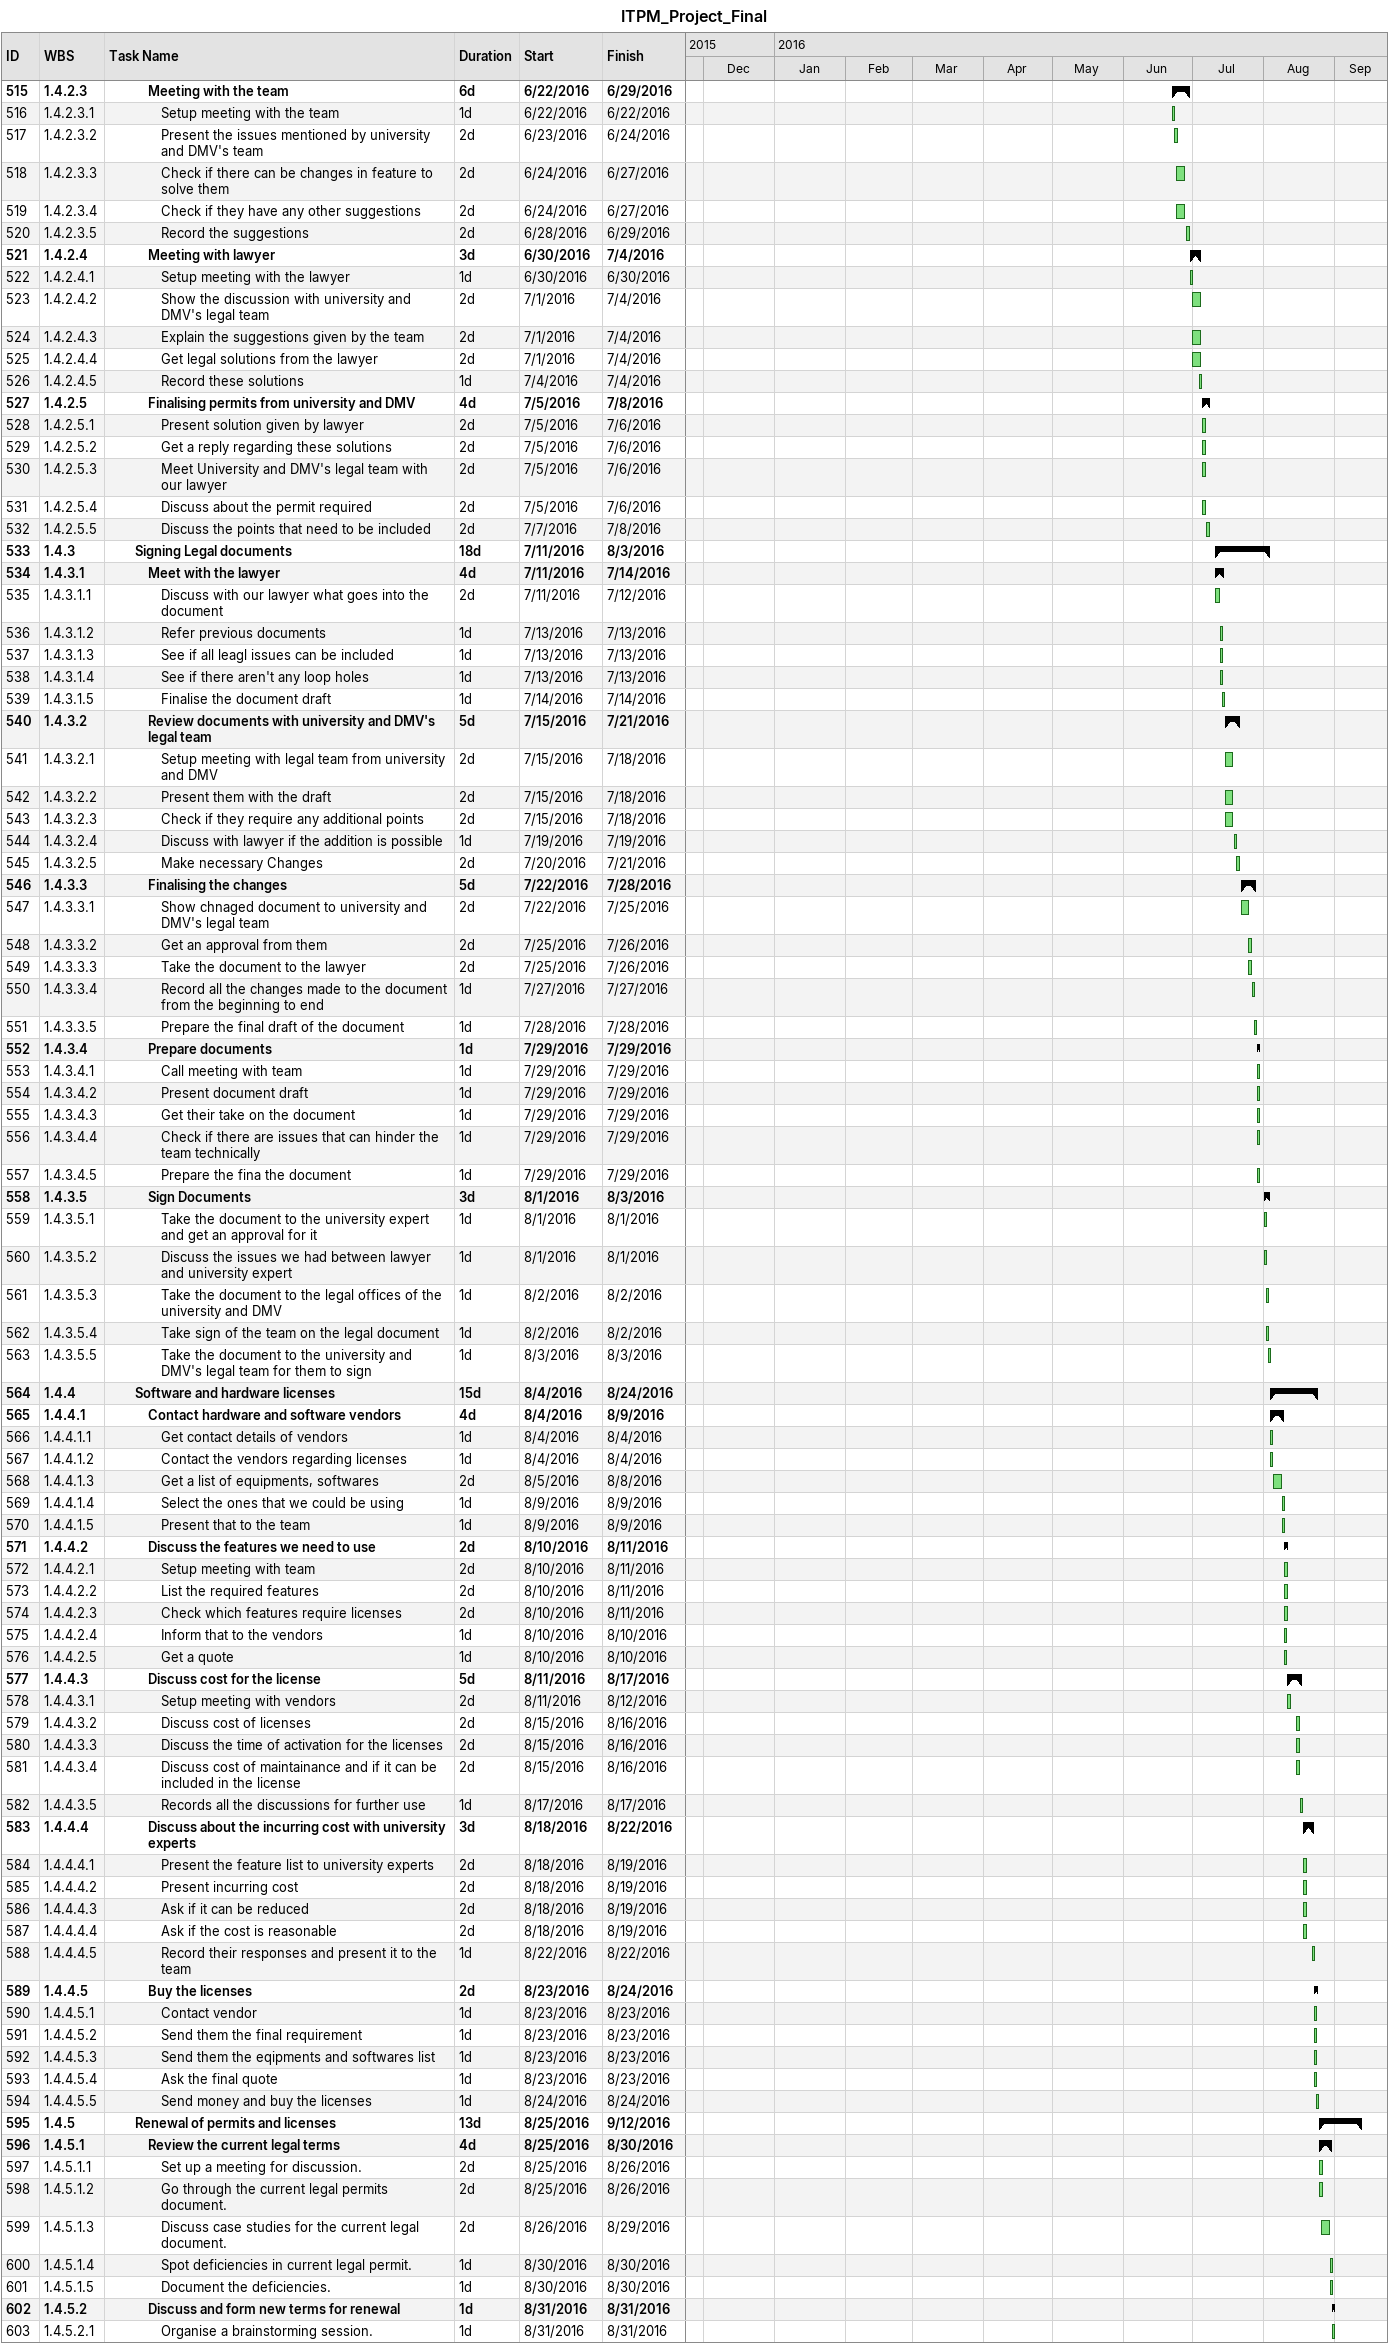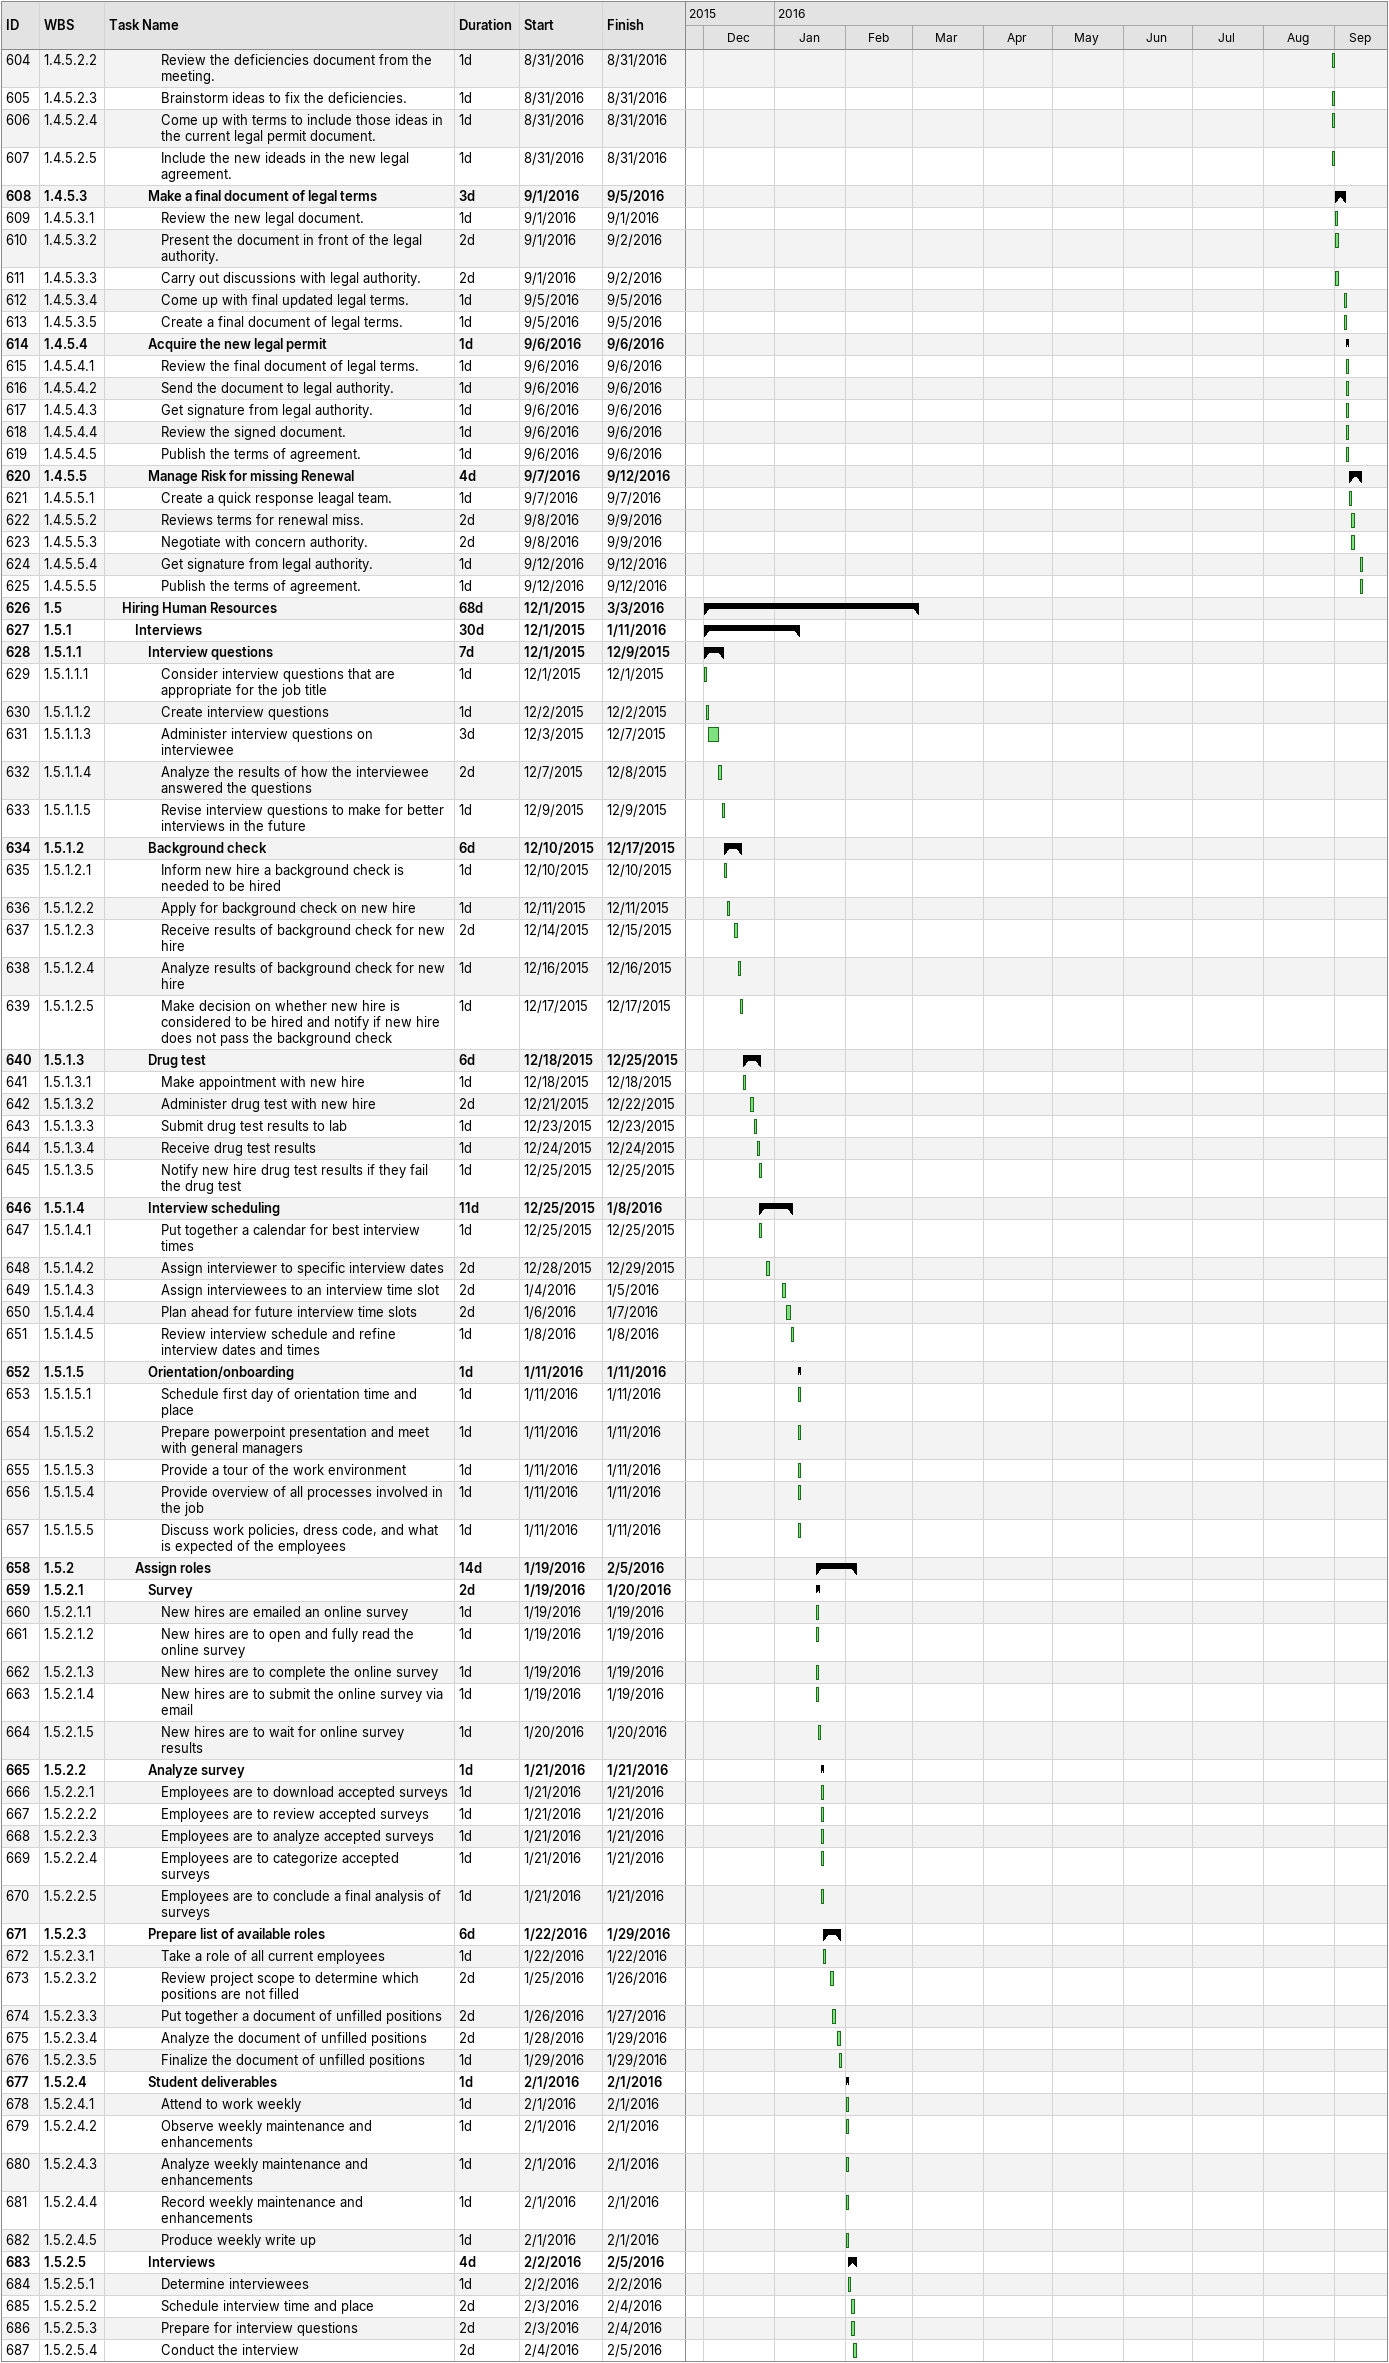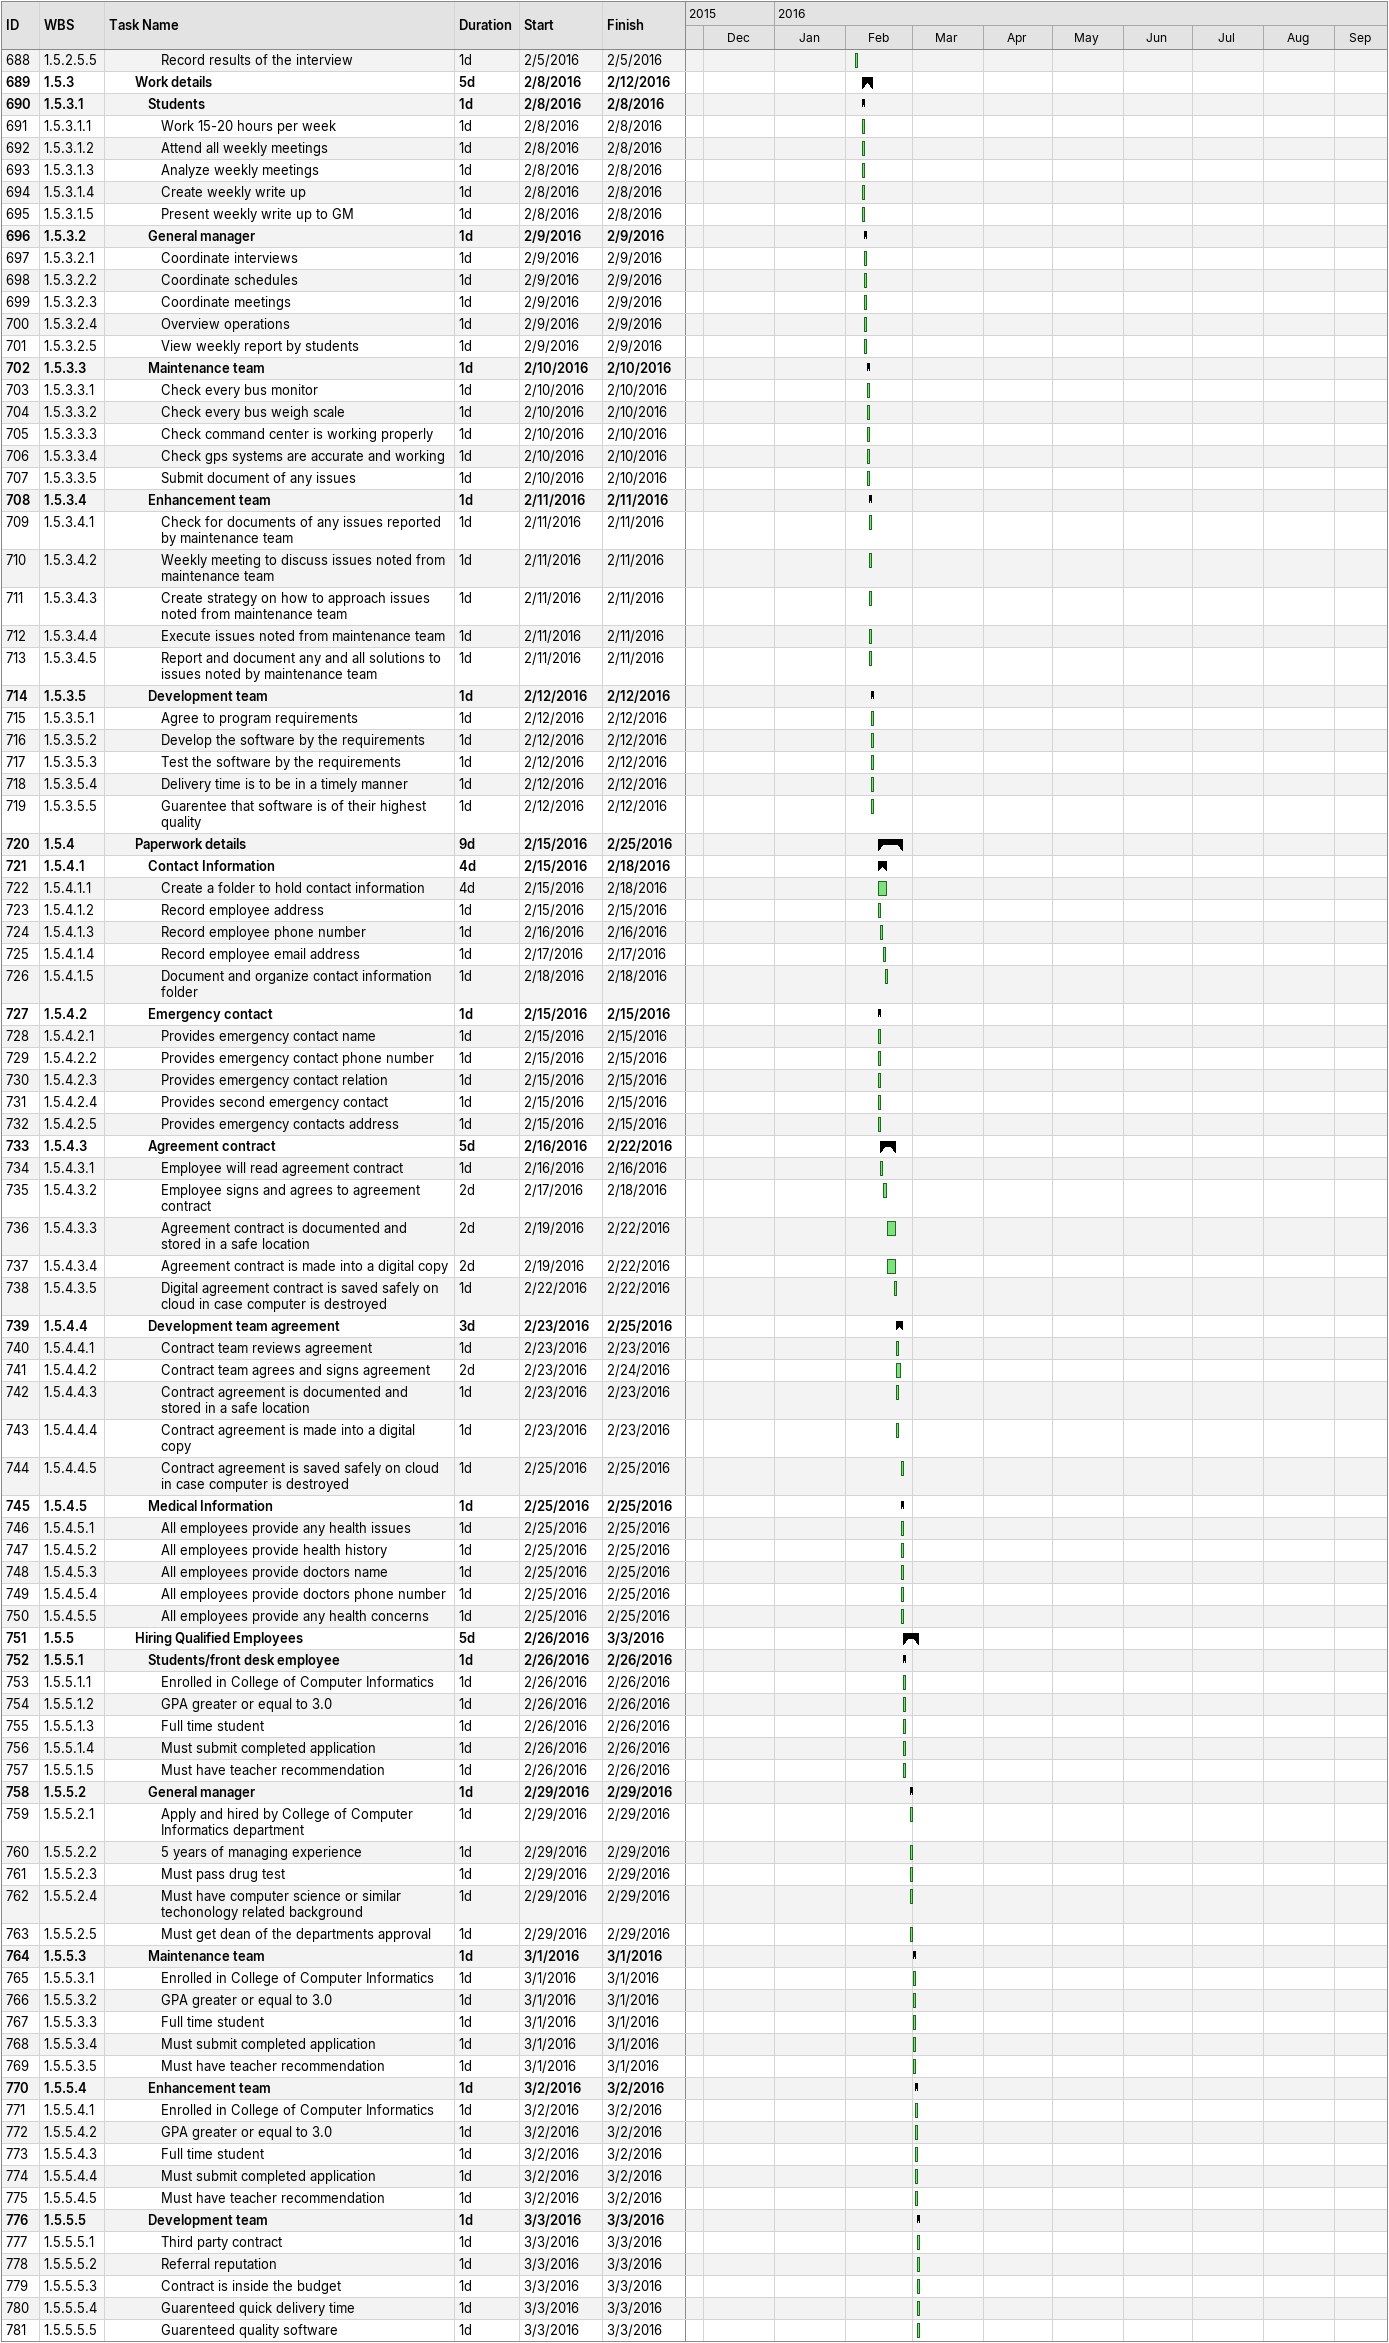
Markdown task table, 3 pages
ITPM_Project_Final

| ID | WBS | Task | Duration | Start | Finish |
|---|---|---|---|---|---|
| 515 | 1.4.2.3 | **Meeting with the team** | 6d | 2016-06-22 | 2016-06-29 |
| 516 | 1.4.2.3.1 | Setup meeting with the team | 1d | 2016-06-22 | 2016-06-22 |
| 517 | 1.4.2.3.2 | Present the issues mentioned by university and DMV's team | 2d | 2016-06-23 | 2016-06-24 |
| 518 | 1.4.2.3.3 | Check if there can be changes in feature to solve them | 2d | 2016-06-24 | 2016-06-27 |
| 519 | 1.4.2.3.4 | Check if they have any other suggestions | 2d | 2016-06-24 | 2016-06-27 |
| 520 | 1.4.2.3.5 | Record the suggestions | 2d | 2016-06-28 | 2016-06-29 |
| 521 | 1.4.2.4 | **Meeting with lawyer** | 3d | 2016-06-30 | 2016-07-04 |
| 522 | 1.4.2.4.1 | Setup meeting with the lawyer | 1d | 2016-06-30 | 2016-06-30 |
| 523 | 1.4.2.4.2 | Show the discussion with university and DMV's legal team | 2d | 2016-07-01 | 2016-07-04 |
| 524 | 1.4.2.4.3 | Explain the suggestions given by the team | 2d | 2016-07-01 | 2016-07-04 |
| 525 | 1.4.2.4.4 | Get legal solutions from the lawyer | 2d | 2016-07-01 | 2016-07-04 |
| 526 | 1.4.2.4.5 | Record these solutions | 1d | 2016-07-04 | 2016-07-04 |
| 527 | 1.4.2.5 | **Finalising permits from university and DMV** | 4d | 2016-07-05 | 2016-07-08 |
| 528 | 1.4.2.5.1 | Present solution given by lawyer | 2d | 2016-07-05 | 2016-07-06 |
| 529 | 1.4.2.5.2 | Get a reply regarding these solutions | 2d | 2016-07-05 | 2016-07-06 |
| 530 | 1.4.2.5.3 | Meet University and DMV's legal team with our lawyer | 2d | 2016-07-05 | 2016-07-06 |
| 531 | 1.4.2.5.4 | Discuss about the permit required | 2d | 2016-07-05 | 2016-07-06 |
| 532 | 1.4.2.5.5 | Discuss the points that need to be included | 2d | 2016-07-07 | 2016-07-08 |
| 533 | 1.4.3 | **Signing Legal documents** | 18d | 2016-07-11 | 2016-08-03 |
| 534 | 1.4.3.1 | **Meet with the lawyer** | 4d | 2016-07-11 | 2016-07-14 |
| 535 | 1.4.3.1.1 | Discuss with our lawyer what goes into the document | 2d | 2016-07-11 | 2016-07-12 |
| 536 | 1.4.3.1.2 | Refer previous documents | 1d | 2016-07-13 | 2016-07-13 |
| 537 | 1.4.3.1.3 | See if all leagl issues can be included | 1d | 2016-07-13 | 2016-07-13 |
| 538 | 1.4.3.1.4 | See if there aren't any loop holes | 1d | 2016-07-13 | 2016-07-13 |
| 539 | 1.4.3.1.5 | Finalise the document draft | 1d | 2016-07-14 | 2016-07-14 |
| 540 | 1.4.3.2 | **Review documents with university and DMV's legal team** | 5d | 2016-07-15 | 2016-07-21 |
| 541 | 1.4.3.2.1 | Setup meeting with legal team from university and DMV | 2d | 2016-07-15 | 2016-07-18 |
| 542 | 1.4.3.2.2 | Present them with the draft | 2d | 2016-07-15 | 2016-07-18 |
| 543 | 1.4.3.2.3 | Check if they require any additional points | 2d | 2016-07-15 | 2016-07-18 |
| 544 | 1.4.3.2.4 | Discuss with lawyer if the addition is possible | 1d | 2016-07-19 | 2016-07-19 |
| 545 | 1.4.3.2.5 | Make necessary Changes | 2d | 2016-07-20 | 2016-07-21 |
| 546 | 1.4.3.3 | **Finalising the changes** | 5d | 2016-07-22 | 2016-07-28 |
| 547 | 1.4.3.3.1 | Show chnaged document to university and DMV's legal team | 2d | 2016-07-22 | 2016-07-25 |
| 548 | 1.4.3.3.2 | Get an approval from them | 2d | 2016-07-25 | 2016-07-26 |
| 549 | 1.4.3.3.3 | Take the document to the lawyer | 2d | 2016-07-25 | 2016-07-26 |
| 550 | 1.4.3.3.4 | Record all the changes made to the document from the beginning to end | 1d | 2016-07-27 | 2016-07-27 |
| 551 | 1.4.3.3.5 | Prepare the final draft of the document | 1d | 2016-07-28 | 2016-07-28 |
| 552 | 1.4.3.4 | **Prepare documents** | 1d | 2016-07-29 | 2016-07-29 |
| 553 | 1.4.3.4.1 | Call meeting with team | 1d | 2016-07-29 | 2016-07-29 |
| 554 | 1.4.3.4.2 | Present document draft | 1d | 2016-07-29 | 2016-07-29 |
| 555 | 1.4.3.4.3 | Get their take on the document | 1d | 2016-07-29 | 2016-07-29 |
| 556 | 1.4.3.4.4 | Check if there are issues that can hinder the team technically | 1d | 2016-07-29 | 2016-07-29 |
| 557 | 1.4.3.4.5 | Prepare the fina the document | 1d | 2016-07-29 | 2016-07-29 |
| 558 | 1.4.3.5 | **Sign Documents** | 3d | 2016-08-01 | 2016-08-03 |
| 559 | 1.4.3.5.1 | Take the document to the university expert and get an approval for it | 1d | 2016-08-01 | 2016-08-01 |
| 560 | 1.4.3.5.2 | Discuss the issues we had between lawyer and university expert | 1d | 2016-08-01 | 2016-08-01 |
| 561 | 1.4.3.5.3 | Take the document to the legal offices of the university and DMV | 1d | 2016-08-02 | 2016-08-02 |
| 562 | 1.4.3.5.4 | Take sign of the team on the legal document | 1d | 2016-08-02 | 2016-08-02 |
| 563 | 1.4.3.5.5 | Take the document to the university and DMV's legal team for them to sign | 1d | 2016-08-03 | 2016-08-03 |
| 564 | 1.4.4 | **Software and hardware licenses** | 15d | 2016-08-04 | 2016-08-24 |
| 565 | 1.4.4.1 | **Contact hardware and software vendors** | 4d | 2016-08-04 | 2016-08-09 |
| 566 | 1.4.4.1.1 | Get contact details of vendors | 1d | 2016-08-04 | 2016-08-04 |
| 567 | 1.4.4.1.2 | Contact the vendors regarding licenses | 1d | 2016-08-04 | 2016-08-04 |
| 568 | 1.4.4.1.3 | Get a list of equipments, softwares | 2d | 2016-08-05 | 2016-08-08 |
| 569 | 1.4.4.1.4 | Select the ones that we could be using | 1d | 2016-08-09 | 2016-08-09 |
| 570 | 1.4.4.1.5 | Present that to the team | 1d | 2016-08-09 | 2016-08-09 |
| 571 | 1.4.4.2 | **Discuss the features we need to use** | 2d | 2016-08-10 | 2016-08-11 |
| 572 | 1.4.4.2.1 | Setup meeting with team | 2d | 2016-08-10 | 2016-08-11 |
| 573 | 1.4.4.2.2 | List the required features | 2d | 2016-08-10 | 2016-08-11 |
| 574 | 1.4.4.2.3 | Check which features require licenses | 2d | 2016-08-10 | 2016-08-11 |
| 575 | 1.4.4.2.4 | Inform that to the vendors | 1d | 2016-08-10 | 2016-08-10 |
| 576 | 1.4.4.2.5 | Get a quote | 1d | 2016-08-10 | 2016-08-10 |
| 577 | 1.4.4.3 | **Discuss cost for the license** | 5d | 2016-08-11 | 2016-08-17 |
| 578 | 1.4.4.3.1 | Setup meeting with vendors | 2d | 2016-08-11 | 2016-08-12 |
| 579 | 1.4.4.3.2 | Discuss cost of licenses | 2d | 2016-08-15 | 2016-08-16 |
| 580 | 1.4.4.3.3 | Discuss the time of activation for the licenses | 2d | 2016-08-15 | 2016-08-16 |
| 581 | 1.4.4.3.4 | Discuss cost of maintainance and if it can be included in the license | 2d | 2016-08-15 | 2016-08-16 |
| 582 | 1.4.4.3.5 | Records all the discussions for further use | 1d | 2016-08-17 | 2016-08-17 |
| 583 | 1.4.4.4 | **Discuss about the incurring cost with university experts** | 3d | 2016-08-18 | 2016-08-22 |
| 584 | 1.4.4.4.1 | Present the feature list to university experts | 2d | 2016-08-18 | 2016-08-19 |
| 585 | 1.4.4.4.2 | Present incurring cost | 2d | 2016-08-18 | 2016-08-19 |
| 586 | 1.4.4.4.3 | Ask if it can be reduced | 2d | 2016-08-18 | 2016-08-19 |
| 587 | 1.4.4.4.4 | Ask if the cost is reasonable | 2d | 2016-08-18 | 2016-08-19 |
| 588 | 1.4.4.4.5 | Record their responses and present it to the team | 1d | 2016-08-22 | 2016-08-22 |
| 589 | 1.4.4.5 | **Buy the licenses** | 2d | 2016-08-23 | 2016-08-24 |
| 590 | 1.4.4.5.1 | Contact vendor | 1d | 2016-08-23 | 2016-08-23 |
| 591 | 1.4.4.5.2 | Send them the final requirement | 1d | 2016-08-23 | 2016-08-23 |
| 592 | 1.4.4.5.3 | Send them the eqipments and softwares list | 1d | 2016-08-23 | 2016-08-23 |
| 593 | 1.4.4.5.4 | Ask the final quote | 1d | 2016-08-23 | 2016-08-23 |
| 594 | 1.4.4.5.5 | Send money and buy the licenses | 1d | 2016-08-24 | 2016-08-24 |
| 595 | 1.4.5 | **Renewal of permits and licenses** | 13d | 2016-08-25 | 2016-09-12 |
| 596 | 1.4.5.1 | **Review the current legal terms** | 4d | 2016-08-25 | 2016-08-30 |
| 597 | 1.4.5.1.1 | Set up a meeting for discussion. | 2d | 2016-08-25 | 2016-08-26 |
| 598 | 1.4.5.1.2 | Go through the current legal permits document. | 2d | 2016-08-25 | 2016-08-26 |
| 599 | 1.4.5.1.3 | Discuss case studies for the current legal document. | 2d | 2016-08-26 | 2016-08-29 |
| 600 | 1.4.5.1.4 | Spot deficiencies in current legal permit. | 1d | 2016-08-30 | 2016-08-30 |
| 601 | 1.4.5.1.5 | Document the deficiencies. | 1d | 2016-08-30 | 2016-08-30 |
| 602 | 1.4.5.2 | **Discuss and form new terms for renewal** | 1d | 2016-08-31 | 2016-08-31 |
| 603 | 1.4.5.2.1 | Organise a brainstorming session. | 1d | 2016-08-31 | 2016-08-31 |
| 604 | 1.4.5.2.2 | Review the deficiencies document from the meeting. | 1d | 2016-08-31 | 2016-08-31 |
| 605 | 1.4.5.2.3 | Brainstorm ideas to fix the deficiencies. | 1d | 2016-08-31 | 2016-08-31 |
| 606 | 1.4.5.2.4 | Come up with terms to include those ideas in the current legal permit document. | 1d | 2016-08-31 | 2016-08-31 |
| 607 | 1.4.5.2.5 | Include the new ideads in the new legal agreement. | 1d | 2016-08-31 | 2016-08-31 |
| 608 | 1.4.5.3 | **Make a final document of legal terms** | 3d | 2016-09-01 | 2016-09-05 |
| 609 | 1.4.5.3.1 | Review the new legal document. | 1d | 2016-09-01 | 2016-09-01 |
| 610 | 1.4.5.3.2 | Present the document in front of the legal authority. | 2d | 2016-09-01 | 2016-09-02 |
| 611 | 1.4.5.3.3 | Carry out discussions with legal authority. | 2d | 2016-09-01 | 2016-09-02 |
| 612 | 1.4.5.3.4 | Come up with final updated legal terms. | 1d | 2016-09-05 | 2016-09-05 |
| 613 | 1.4.5.3.5 | Create a final document of legal terms. | 1d | 2016-09-05 | 2016-09-05 |
| 614 | 1.4.5.4 | **Acquire the new legal permit** | 1d | 2016-09-06 | 2016-09-06 |
| 615 | 1.4.5.4.1 | Review the final document of legal terms. | 1d | 2016-09-06 | 2016-09-06 |
| 616 | 1.4.5.4.2 | Send the document to legal authority. | 1d | 2016-09-06 | 2016-09-06 |
| 617 | 1.4.5.4.3 | Get signature from legal authority. | 1d | 2016-09-06 | 2016-09-06 |
| 618 | 1.4.5.4.4 | Review the signed document. | 1d | 2016-09-06 | 2016-09-06 |
| 619 | 1.4.5.4.5 | Publish the terms of agreement. | 1d | 2016-09-06 | 2016-09-06 |
| 620 | 1.4.5.5 | **Manage Risk for missing Renewal** | 4d | 2016-09-07 | 2016-09-12 |
| 621 | 1.4.5.5.1 | Create a quick response leagal team. | 1d | 2016-09-07 | 2016-09-07 |
| 622 | 1.4.5.5.2 | Reviews terms for renewal miss. | 2d | 2016-09-08 | 2016-09-09 |
| 623 | 1.4.5.5.3 | Negotiate with concern authority. | 2d | 2016-09-08 | 2016-09-09 |
| 624 | 1.4.5.5.4 | Get signature from legal authority. | 1d | 2016-09-12 | 2016-09-12 |
| 625 | 1.4.5.5.5 | Publish the terms of agreement. | 1d | 2016-09-12 | 2016-09-12 |
| 626 | 1.5 | **Hiring Human Resources** | 68d | 2015-12-01 | 2016-03-03 |
| 627 | 1.5.1 | **Interviews** | 30d | 2015-12-01 | 2016-01-11 |
| 628 | 1.5.1.1 | **Interview questions** | 7d | 2015-12-01 | 2015-12-09 |
| 629 | 1.5.1.1.1 | Consider interview questions that are appropriate for the job title | 1d | 2015-12-01 | 2015-12-01 |
| 630 | 1.5.1.1.2 | Create interview questions | 1d | 2015-12-02 | 2015-12-02 |
| 631 | 1.5.1.1.3 | Administer interview questions on interviewee | 3d | 2015-12-03 | 2015-12-07 |
| 632 | 1.5.1.1.4 | Analyze the results of how the interviewee answered the questions | 2d | 2015-12-07 | 2015-12-08 |
| 633 | 1.5.1.1.5 | Revise interview questions to make for better interviews in the future | 1d | 2015-12-09 | 2015-12-09 |
| 634 | 1.5.1.2 | **Background check** | 6d | 2015-12-10 | 2015-12-17 |
| 635 | 1.5.1.2.1 | Inform new hire a background check is needed to be hired | 1d | 2015-12-10 | 2015-12-10 |
| 636 | 1.5.1.2.2 | Apply for background check on new hire | 1d | 2015-12-11 | 2015-12-11 |
| 637 | 1.5.1.2.3 | Receive results of background check for new hire | 2d | 2015-12-14 | 2015-12-15 |
| 638 | 1.5.1.2.4 | Analyze results of background check for new hire | 1d | 2015-12-16 | 2015-12-16 |
| 639 | 1.5.1.2.5 | Make decision on whether new hire is considered to be hired and notify if new hire does not pass the background check | 1d | 2015-12-17 | 2015-12-17 |
| 640 | 1.5.1.3 | **Drug test** | 6d | 2015-12-18 | 2015-12-25 |
| 641 | 1.5.1.3.1 | Make appointment with new hire | 1d | 2015-12-18 | 2015-12-18 |
| 642 | 1.5.1.3.2 | Administer drug test with new hire | 2d | 2015-12-21 | 2015-12-22 |
| 643 | 1.5.1.3.3 | Submit drug test results to lab | 1d | 2015-12-23 | 2015-12-23 |
| 644 | 1.5.1.3.4 | Receive drug test results | 1d | 2015-12-24 | 2015-12-24 |
| 645 | 1.5.1.3.5 | Notify new hire drug test results if they fail the drug test | 1d | 2015-12-25 | 2015-12-25 |
| 646 | 1.5.1.4 | **Interview scheduling** | 11d | 2015-12-25 | 2016-01-08 |
| 647 | 1.5.1.4.1 | Put together a calendar for best interview times | 1d | 2015-12-25 | 2015-12-25 |
| 648 | 1.5.1.4.2 | Assign interviewer to specific interview dates | 2d | 2015-12-28 | 2015-12-29 |
| 649 | 1.5.1.4.3 | Assign interviewees to an interview time slot | 2d | 2016-01-04 | 2016-01-05 |
| 650 | 1.5.1.4.4 | Plan ahead for future interview time slots | 2d | 2016-01-06 | 2016-01-07 |
| 651 | 1.5.1.4.5 | Review interview schedule and refine interview dates and times | 1d | 2016-01-08 | 2016-01-08 |
| 652 | 1.5.1.5 | **Orientation/onboarding** | 1d | 2016-01-11 | 2016-01-11 |
| 653 | 1.5.1.5.1 | Schedule first day of orientation time and place | 1d | 2016-01-11 | 2016-01-11 |
| 654 | 1.5.1.5.2 | Prepare powerpoint presentation and meet with general managers | 1d | 2016-01-11 | 2016-01-11 |
| 655 | 1.5.1.5.3 | Provide a tour of the work environment | 1d | 2016-01-11 | 2016-01-11 |
| 656 | 1.5.1.5.4 | Provide overview of all processes involved in the job | 1d | 2016-01-11 | 2016-01-11 |
| 657 | 1.5.1.5.5 | Discuss work policies, dress code, and what is expected of the employees | 1d | 2016-01-11 | 2016-01-11 |
| 658 | 1.5.2 | **Assign roles** | 14d | 2016-01-19 | 2016-02-05 |
| 659 | 1.5.2.1 | **Survey** | 2d | 2016-01-19 | 2016-01-20 |
| 660 | 1.5.2.1.1 | New hires are emailed an online survey | 1d | 2016-01-19 | 2016-01-19 |
| 661 | 1.5.2.1.2 | New hires are to open and fully read the online survey | 1d | 2016-01-19 | 2016-01-19 |
| 662 | 1.5.2.1.3 | New hires are to complete the online survey | 1d | 2016-01-19 | 2016-01-19 |
| 663 | 1.5.2.1.4 | New hires are to submit the online survey via email | 1d | 2016-01-19 | 2016-01-19 |
| 664 | 1.5.2.1.5 | New hires are to wait for online survey results | 1d | 2016-01-20 | 2016-01-20 |
| 665 | 1.5.2.2 | **Analyze survey** | 1d | 2016-01-21 | 2016-01-21 |
| 666 | 1.5.2.2.1 | Employees are to download accepted surveys | 1d | 2016-01-21 | 2016-01-21 |
| 667 | 1.5.2.2.2 | Employees are to review accepted surveys | 1d | 2016-01-21 | 2016-01-21 |
| 668 | 1.5.2.2.3 | Employees are to analyze accepted surveys | 1d | 2016-01-21 | 2016-01-21 |
| 669 | 1.5.2.2.4 | Employees are to categorize accepted surveys | 1d | 2016-01-21 | 2016-01-21 |
| 670 | 1.5.2.2.5 | Employees are to conclude a final analysis of surveys | 1d | 2016-01-21 | 2016-01-21 |
| 671 | 1.5.2.3 | **Prepare list of available roles** | 6d | 2016-01-22 | 2016-01-29 |
| 672 | 1.5.2.3.1 | Take a role of all current employees | 1d | 2016-01-22 | 2016-01-22 |
| 673 | 1.5.2.3.2 | Review project scope to determine which positions are not filled | 2d | 2016-01-25 | 2016-01-26 |
| 674 | 1.5.2.3.3 | Put together a document of unfilled positions | 2d | 2016-01-26 | 2016-01-27 |
| 675 | 1.5.2.3.4 | Analyze the document of unfilled positions | 2d | 2016-01-28 | 2016-01-29 |
| 676 | 1.5.2.3.5 | Finalize the document of unfilled positions | 1d | 2016-01-29 | 2016-01-29 |
| 677 | 1.5.2.4 | **Student deliverables** | 1d | 2016-02-01 | 2016-02-01 |
| 678 | 1.5.2.4.1 | Attend to work weekly | 1d | 2016-02-01 | 2016-02-01 |
| 679 | 1.5.2.4.2 | Observe weekly maintenance and enhancements | 1d | 2016-02-01 | 2016-02-01 |
| 680 | 1.5.2.4.3 | Analyze weekly maintenance and enhancements | 1d | 2016-02-01 | 2016-02-01 |
| 681 | 1.5.2.4.4 | Record weekly maintenance and enhancements | 1d | 2016-02-01 | 2016-02-01 |
| 682 | 1.5.2.4.5 | Produce weekly write up | 1d | 2016-02-01 | 2016-02-01 |
| 683 | 1.5.2.5 | **Interviews** | 4d | 2016-02-02 | 2016-02-05 |
| 684 | 1.5.2.5.1 | Determine interviewees | 1d | 2016-02-02 | 2016-02-02 |
| 685 | 1.5.2.5.2 | Schedule interview time and place | 2d | 2016-02-03 | 2016-02-04 |
| 686 | 1.5.2.5.3 | Prepare for interview questions | 2d | 2016-02-03 | 2016-02-04 |
| 687 | 1.5.2.5.4 | Conduct the interview | 2d | 2016-02-04 | 2016-02-05 |
| 688 | 1.5.2.5.5 | Record results of the interview | 1d | 2016-02-05 | 2016-02-05 |
| 689 | 1.5.3 | **Work details** | 5d | 2016-02-08 | 2016-02-12 |
| 690 | 1.5.3.1 | **Students** | 1d | 2016-02-08 | 2016-02-08 |
| 691 | 1.5.3.1.1 | Work 15-20 hours per week | 1d | 2016-02-08 | 2016-02-08 |
| 692 | 1.5.3.1.2 | Attend all weekly meetings | 1d | 2016-02-08 | 2016-02-08 |
| 693 | 1.5.3.1.3 | Analyze weekly meetings | 1d | 2016-02-08 | 2016-02-08 |
| 694 | 1.5.3.1.4 | Create weekly write up | 1d | 2016-02-08 | 2016-02-08 |
| 695 | 1.5.3.1.5 | Present weekly write up to GM | 1d | 2016-02-08 | 2016-02-08 |
| 696 | 1.5.3.2 | **General manager** | 1d | 2016-02-09 | 2016-02-09 |
| 697 | 1.5.3.2.1 | Coordinate interviews | 1d | 2016-02-09 | 2016-02-09 |
| 698 | 1.5.3.2.2 | Coordinate schedules | 1d | 2016-02-09 | 2016-02-09 |
| 699 | 1.5.3.2.3 | Coordinate meetings | 1d | 2016-02-09 | 2016-02-09 |
| 700 | 1.5.3.2.4 | Overview operations | 1d | 2016-02-09 | 2016-02-09 |
| 701 | 1.5.3.2.5 | View weekly report by students | 1d | 2016-02-09 | 2016-02-09 |
| 702 | 1.5.3.3 | **Maintenance team** | 1d | 2016-02-10 | 2016-02-10 |
| 703 | 1.5.3.3.1 | Check every bus monitor | 1d | 2016-02-10 | 2016-02-10 |
| 704 | 1.5.3.3.2 | Check every bus weigh scale | 1d | 2016-02-10 | 2016-02-10 |
| 705 | 1.5.3.3.3 | Check command center is working properly | 1d | 2016-02-10 | 2016-02-10 |
| 706 | 1.5.3.3.4 | Check gps systems are accurate and working | 1d | 2016-02-10 | 2016-02-10 |
| 707 | 1.5.3.3.5 | Submit document of any issues | 1d | 2016-02-10 | 2016-02-10 |
| 708 | 1.5.3.4 | **Enhancement team** | 1d | 2016-02-11 | 2016-02-11 |
| 709 | 1.5.3.4.1 | Check for documents of any issues reported by maintenance team | 1d | 2016-02-11 | 2016-02-11 |
| 710 | 1.5.3.4.2 | Weekly meeting to discuss issues noted from maintenance team | 1d | 2016-02-11 | 2016-02-11 |
| 711 | 1.5.3.4.3 | Create strategy on how to approach issues noted from maintenance team | 1d | 2016-02-11 | 2016-02-11 |
| 712 | 1.5.3.4.4 | Execute issues noted from maintenance team | 1d | 2016-02-11 | 2016-02-11 |
| 713 | 1.5.3.4.5 | Report and document any and all solutions to issues noted by maintenance team | 1d | 2016-02-11 | 2016-02-11 |
| 714 | 1.5.3.5 | **Development team** | 1d | 2016-02-12 | 2016-02-12 |
| 715 | 1.5.3.5.1 | Agree to program requirements | 1d | 2016-02-12 | 2016-02-12 |
| 716 | 1.5.3.5.2 | Develop the software by the requirements | 1d | 2016-02-12 | 2016-02-12 |
| 717 | 1.5.3.5.3 | Test the software by the requirements | 1d | 2016-02-12 | 2016-02-12 |
| 718 | 1.5.3.5.4 | Delivery time is to be in a timely manner | 1d | 2016-02-12 | 2016-02-12 |
| 719 | 1.5.3.5.5 | Guarentee that software is of their highest quality | 1d | 2016-02-12 | 2016-02-12 |
| 720 | 1.5.4 | **Paperwork details** | 9d | 2016-02-15 | 2016-02-25 |
| 721 | 1.5.4.1 | **Contact Information** | 4d | 2016-02-15 | 2016-02-18 |
| 722 | 1.5.4.1.1 | Create a folder to hold contact information | 4d | 2016-02-15 | 2016-02-18 |
| 723 | 1.5.4.1.2 | Record employee address | 1d | 2016-02-15 | 2016-02-15 |
| 724 | 1.5.4.1.3 | Record employee phone number | 1d | 2016-02-16 | 2016-02-16 |
| 725 | 1.5.4.1.4 | Record employee email address | 1d | 2016-02-17 | 2016-02-17 |
| 726 | 1.5.4.1.5 | Document and organize contact information folder | 1d | 2016-02-18 | 2016-02-18 |
| 727 | 1.5.4.2 | **Emergency contact** | 1d | 2016-02-15 | 2016-02-15 |
| 728 | 1.5.4.2.1 | Provides emergency contact name | 1d | 2016-02-15 | 2016-02-15 |
| 729 | 1.5.4.2.2 | Provides emergency contact phone number | 1d | 2016-02-15 | 2016-02-15 |
| 730 | 1.5.4.2.3 | Provides emergency contact relation | 1d | 2016-02-15 | 2016-02-15 |
| 731 | 1.5.4.2.4 | Provides second emergency contact | 1d | 2016-02-15 | 2016-02-15 |
| 732 | 1.5.4.2.5 | Provides emergency contacts address | 1d | 2016-02-15 | 2016-02-15 |
| 733 | 1.5.4.3 | **Agreement contract** | 5d | 2016-02-16 | 2016-02-22 |
| 734 | 1.5.4.3.1 | Employee will read agreement contract | 1d | 2016-02-16 | 2016-02-16 |
| 735 | 1.5.4.3.2 | Employee signs and agrees to agreement contract | 2d | 2016-02-17 | 2016-02-18 |
| 736 | 1.5.4.3.3 | Agreement contract is documented and stored in a safe location | 2d | 2016-02-19 | 2016-02-22 |
| 737 | 1.5.4.3.4 | Agreement contract is made into a digital copy | 2d | 2016-02-19 | 2016-02-22 |
| 738 | 1.5.4.3.5 | Digital agreement contract is saved safely on cloud in case computer is destroyed | 1d | 2016-02-22 | 2016-02-22 |
| 739 | 1.5.4.4 | **Development team agreement** | 3d | 2016-02-23 | 2016-02-25 |
| 740 | 1.5.4.4.1 | Contract team reviews agreement | 1d | 2016-02-23 | 2016-02-23 |
| 741 | 1.5.4.4.2 | Contract team agrees and signs agreement | 2d | 2016-02-23 | 2016-02-24 |
| 742 | 1.5.4.4.3 | Contract agreement is documented and stored in a safe location | 1d | 2016-02-23 | 2016-02-23 |
| 743 | 1.5.4.4.4 | Contract agreement is made into a digital copy | 1d | 2016-02-23 | 2016-02-23 |
| 744 | 1.5.4.4.5 | Contract agreement is saved safely on cloud in case computer is destroyed | 1d | 2016-02-25 | 2016-02-25 |
| 745 | 1.5.4.5 | **Medical Information** | 1d | 2016-02-25 | 2016-02-25 |
| 746 | 1.5.4.5.1 | All employees provide any health issues | 1d | 2016-02-25 | 2016-02-25 |
| 747 | 1.5.4.5.2 | All employees provide health history | 1d | 2016-02-25 | 2016-02-25 |
| 748 | 1.5.4.5.3 | All employees provide doctors name | 1d | 2016-02-25 | 2016-02-25 |
| 749 | 1.5.4.5.4 | All employees provide doctors phone number | 1d | 2016-02-25 | 2016-02-25 |
| 750 | 1.5.4.5.5 | All employees provide any health concerns | 1d | 2016-02-25 | 2016-02-25 |
| 751 | 1.5.5 | **Hiring Qualified Employees** | 5d | 2016-02-26 | 2016-03-03 |
| 752 | 1.5.5.1 | **Students/front desk employee** | 1d | 2016-02-26 | 2016-02-26 |
| 753 | 1.5.5.1.1 | Enrolled in College of Computer Informatics | 1d | 2016-02-26 | 2016-02-26 |
| 754 | 1.5.5.1.2 | GPA greater or equal to 3.0 | 1d | 2016-02-26 | 2016-02-26 |
| 755 | 1.5.5.1.3 | Full time student | 1d | 2016-02-26 | 2016-02-26 |
| 756 | 1.5.5.1.4 | Must submit completed application | 1d | 2016-02-26 | 2016-02-26 |
| 757 | 1.5.5.1.5 | Must have teacher recommendation | 1d | 2016-02-26 | 2016-02-26 |
| 758 | 1.5.5.2 | **General manager** | 1d | 2016-02-29 | 2016-02-29 |
| 759 | 1.5.5.2.1 | Apply and hired by College of Computer Informatics department | 1d | 2016-02-29 | 2016-02-29 |
| 760 | 1.5.5.2.2 | 5 years of managing experience | 1d | 2016-02-29 | 2016-02-29 |
| 761 | 1.5.5.2.3 | Must pass drug test | 1d | 2016-02-29 | 2016-02-29 |
| 762 | 1.5.5.2.4 | Must have computer science or similar techonology related background | 1d | 2016-02-29 | 2016-02-29 |
| 763 | 1.5.5.2.5 | Must get dean of the departments approval | 1d | 2016-02-29 | 2016-02-29 |
| 764 | 1.5.5.3 | **Maintenance team** | 1d | 2016-03-01 | 2016-03-01 |
| 765 | 1.5.5.3.1 | Enrolled in College of Computer Informatics | 1d | 2016-03-01 | 2016-03-01 |
| 766 | 1.5.5.3.2 | GPA greater or equal to 3.0 | 1d | 2016-03-01 | 2016-03-01 |
| 767 | 1.5.5.3.3 | Full time student | 1d | 2016-03-01 | 2016-03-01 |
| 768 | 1.5.5.3.4 | Must submit completed application | 1d | 2016-03-01 | 2016-03-01 |
| 769 | 1.5.5.3.5 | Must have teacher recommendation | 1d | 2016-03-01 | 2016-03-01 |
| 770 | 1.5.5.4 | **Enhancement team** | 1d | 2016-03-02 | 2016-03-02 |
| 771 | 1.5.5.4.1 | Enrolled in College of Computer Informatics | 1d | 2016-03-02 | 2016-03-02 |
| 772 | 1.5.5.4.2 | GPA greater or equal to 3.0 | 1d | 2016-03-02 | 2016-03-02 |
| 773 | 1.5.5.4.3 | Full time student | 1d | 2016-03-02 | 2016-03-02 |
| 774 | 1.5.5.4.4 | Must submit completed application | 1d | 2016-03-02 | 2016-03-02 |
| 775 | 1.5.5.4.5 | Must have teacher recommendation | 1d | 2016-03-02 | 2016-03-02 |
| 776 | 1.5.5.5 | **Development team** | 1d | 2016-03-03 | 2016-03-03 |
| 777 | 1.5.5.5.1 | Third party contract | 1d | 2016-03-03 | 2016-03-03 |
| 778 | 1.5.5.5.2 | Referral reputation | 1d | 2016-03-03 | 2016-03-03 |
| 779 | 1.5.5.5.3 | Contract is inside the budget | 1d | 2016-03-03 | 2016-03-03 |
| 780 | 1.5.5.5.4 | Guarenteed quick delivery time | 1d | 2016-03-03 | 2016-03-03 |
| 781 | 1.5.5.5.5 | Guarenteed quality software | 1d | 2016-03-03 | 2016-03-03 |
